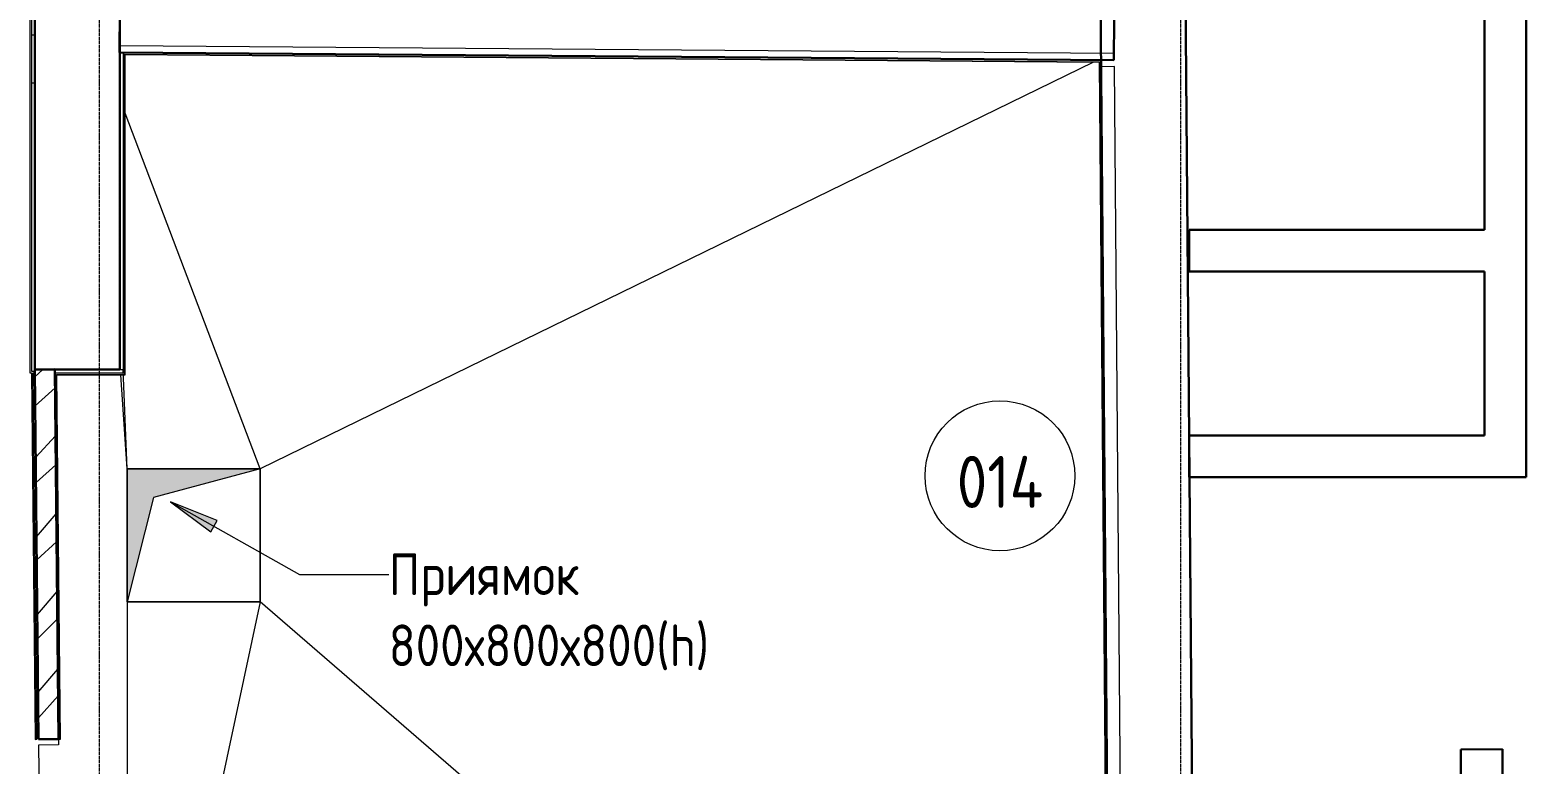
# Model space of a CAD drawing. Header units: millimetres. Extents: x -32 to 417638015, y -35 to 175284279.
# Drawn here: x 416187992 to 416196984, y 175255832 to 175260240 of the extents above; entities that cross this region are included whole.
import ezdxf

# ---------------------------------------------------------------- set-up
doc = ezdxf.new("R2010")
doc.units = ezdxf.units.MM
doc.linetypes.add('ADSK_Линия сетки', pattern=[25, 20, -2.5, 0, -2.5])
for name, color, linetype, lineweight in [('Аннотация', 7, 'Continuous', 18), ('Оси', 253, 'Continuous', 9), ('Перекрытие', 7, 'Continuous', 18), ('Стены внутренние', 7, 'Continuous', 18), ('Стены несущие', 7, 'Continuous', 30), ('Стены отделка', 7, 'Continuous', 30), ('Стены штриховка', 7, 'Continuous', 9), ('ШТРИХОВКА', 252, 'Continuous', 15)]:
    doc.layers.add(name, color=color, linetype=linetype, lineweight=lineweight)
doc.layers.add('Линии', color=7, linetype='Continuous', lineweight=9, true_color=0x00a600)
doc.styles.add('GOST Common', font='GOST_Common.ttf', dxfattribs={"width": 0.9, "height": 349.9999999999996})
doc.styles.add('GOST Common_2', font='GOST_Common.ttf', dxfattribs={"width": 0.9, "height": 249.9999999999997})

# ---------------------------------------------------------------- blocks, each defined once
blk = doc.blocks.new('План подвала')
at = {"layer": 'Аннотация', "lineweight": 9}
blk.add_hatch(color=8, dxfattribs=at).paths.add_polyline_path([(49834.19512784733, 26001.66289091546), (50076.43686982503, 25820.33762335878), (50115.11311523082, 25889.21290836632)])
at = {"layer": 'Стены внутренние', "lineweight": 9}
h = blk.add_hatch(dxfattribs=at)
h.set_pattern_fill('FP_2', color=8, style=0, pattern_type=2)
h.set_pattern_definition([(45, (556.895267267344, 294.7406184339013), (-235.7317231780653, 235.7317231780653), []), (45, (714.049267267344, 294.7406184339013), (-235.7317231780653, 235.7317231780653), [])])
h.paths.add_polyline_path([(49054.47963253476, 23240.56391459761), (49154.47963253489, 23241.55691342981), (49154.47963253489, 23260.5639145976), (49174.28694890256, 23260.5639145976), (49171.49486705613, 23506.73893930639), (49051.84831535626, 23505.55085044506)])
h.paths.add_polyline_path([(49041.22375165443, 24575.49810084877), (49161.21783581183, 24576.68964070322), (49139.17324590877, 26796.69123465022), (49019.16732977451, 26796.69123465109), (49028.79620572554, 25827.01477193588)])
at = {"layer": 'ШТРИХОВКА'}
h = blk.add_hatch(color=8, dxfattribs=at)
h.dxf.hatch_style = 1
h.paths.add_polyline_path([(49573.18726625496, 25400.13545202608), (49573.18726625496, 26200.13545202607), (50373.18726625496, 26200.13545202607), (49731.1828733289, 26028.1108934043)])
at = {"layer": 'Аннотация', "color": 8, "lineweight": 9}
for p, q in [((49834.19512784733, 26001.66289091546), (50076.43686982503, 25820.33762335878)), ((50115.11311523082, 25889.21290836632), (49834.19512784733, 26001.66289091546)), ((49834.19512784733, 26001.66289091546), (50610.26012772424, 25565.87114961381)), ((50076.43686982503, 25820.33762335878), (50115.11311523082, 25889.21290836632)), ((50610.26012772424, 25565.87114961381), (51145.64186065791, 25565.87114961381))]:
    blk.add_line(p, q, dxfattribs=at)
at = {"layer": 'Линии', "color": 8}
for p, q in [((49573.18726625496, 26200.13545202608), (49549.16732977444, 26796.69123465018)), ((49573.18726625496, 26200.13545202608), (50373.18726625497, 26200.13545202608)), ((49573.18726625496, 25400.13545202608), (49573.18726625496, 26200.13545202608)), ((50373.18726625497, 26200.13545202608), (50373.18726625497, 25400.13545202608)), ((49573.18726625496, 25450.13545202608), (49573.18726625496, 23250.13545202608)), ((50373.18726625497, 25400.13545202608), (49573.18726625496, 25400.13545202608))]:
    blk.add_line(p, q, dxfattribs=at)
blk.add_circle((54819.60476547817, 26157.8992407737), 450.0000000000006, dxfattribs=at)
at = {"layer": 'Оси', "color": 8, "linetype": 'ADSK_Линия сетки'}
for p, q in [((49406.46062030581, -4056.756487374826), (49406.46062030588, 44517.73907708542)), ((55906.46062030579, -4056.756487374837), (55906.46062030588, 44517.73907708541))]:
    blk.add_line(p, q, dxfattribs=at)
at = {"layer": 'Перекрытие', "color": 8}
for p, q in [((55382.38961763545, 28641.6296885315), (50373.18726625497, 26200.13545202608)), ((50373.18726625497, 26200.13545202608), (49561.16732977446, 28334.4608276361)), ((49573.18726625496, 26200.13545202608), (49536.14357561854, 26764.69123465019)), ((49573.18726625496, 26200.13545202608), (49573.18726625496, 25400.13545202608)), ((50373.18726625497, 26200.13545202608), (49573.18726625496, 26200.13545202608)), ((50373.18726625497, 25400.13545202608), (50373.18726625497, 26200.13545202608)), ((49573.18726625496, 25400.13545202608), (50373.18726625497, 25400.13545202608)), ((50373.18726625497, 25400.13545202608), (49596.47963253471, 21785.42218109683)), ((54031.79418345711, 22242.76730736949), (50373.18726625497, 25400.13545202608)), ((49161.21783581178, 24576.68964070319), (49161.56536826931, 24541.69136615726)), ((49161.56536826931, 24541.69136615726), (49041.57128411191, 24540.49982630285)), ((49041.57128411191, 24540.49982630285), (49051.50078289867, 23540.54912499111))]:
    blk.add_line(p, q, dxfattribs=at)
at = {"layer": 'Стены несущие', "color": 8}
for p, q in [((55995.3017787682, 21592.90378586534), (55838.95303721684, 40824.84780951038)), ((55363.50089108545, 36573.15700761654), (55490.71988823888, 20924.36695199243)), ((49019.16732977446, 26796.69123465018), (49019.16732977443, 34240.69123465018)), ((49529.16732977446, 26796.69123465018), (49529.16732977446, 34240.69123465018)), ((57731.73526726736, 30619.74061843375), (57731.73526726736, 27635.43964418924)), ((57981.73526726737, 26149.74061843376), (57981.73526726737, 30619.74061843375)), ((49529.16732977446, 28950.12756727899), (49527.181804311, 28700.13545202608)), ((55503.88662906227, 28652.66635643051), (55505.87215452573, 28902.65847168343)), ((49527.181804311, 28700.13545202608), (55503.88662906227, 28652.66635643051)), ((57731.73526726736, 27635.43964418924), (55956.71171401921, 27635.43964418924)), ((55956.71171401921, 27635.43964418924), (55956.71171401921, 27385.43964418926)), ((55956.71171401921, 27385.43964418926), (57731.73526726736, 27385.43964418926)), ((57731.73526726736, 27385.43964418926), (57731.73526726736, 26399.74061843374)), ((49139.16141393187, 26797.88277450457), (49019.16732977446, 26796.69123465018)), ((49139.16141393187, 26797.88277450457), (49161.21783581178, 24576.68964070319)), ((49019.16732977446, 26796.69123465018), (49529.16732977446, 26796.69123465018)), ((49019.16732977446, 26796.69123465018), (49041.22375165437, 24575.49810084874)), ((57731.73526726736, 26399.74061843374), (55956.71171401921, 26399.74061843374)), ((55956.71171401921, 26399.74061843374), (55956.71171401921, 26149.74061843376)), ((55956.71171401921, 26149.74061843376), (57981.73526726737, 26149.74061843376)), ((49041.22375165437, 24575.49810084874), (49161.21783581178, 24576.68964070319)), ((57839.36735726496, 24517.30712095516), (57589.37762116254, 24515.04176370962)), ((57589.37762116254, 24515.04176370962), (57645.94773455836, 18272.34086210694)), ((57898.22344913229, 18022.34086210696), (57839.36735726496, 24517.30712095516))]:
    blk.add_line(p, q, dxfattribs=at)
at = {"layer": 'Стены отделка', "color": 8, "lineweight": 9}
for p, q in [((48989.16732977443, 34240.69123465018), (48989.16732977443, 26776.69123465019)), ((48999.16732977447, 32372.39098924282), (48999.16732977447, 26786.69123465022)), ((48999.16732977447, 28805.43899385858), (49019.16732977446, 28805.43899385858)), ((49529.16812116023, 28740.11967610397), (49528.85043708605, 28700.12093766352)), ((49528.85043708605, 28700.12093766352), (55503.56170156201, 28652.6676756261)), ((49549.16732977444, 28700.11842079014), (49529.16732977446, 28700.11842079014)), ((55503.87938563614, 28692.66641406655), (49529.16812116023, 28740.11967610397)), ((49549.16732977444, 28700.11842079014), (49549.16732977444, 26776.69123465019)), ((49561.16732977444, 26766.69123465022), (49561.16732977444, 28687.86388703522)), ((49561.16732977444, 28687.86388703522), (55415.58704942965, 28641.36602283116)), ((55503.56170156201, 28652.6676756261), (55503.87938563614, 28692.66641406655)), ((55415.58704942965, 28641.36602283116), (55478.06225773599, 20956.49630726588)), ((55490.33567246063, 20922.91323904604), (55427.49065583455, 28653.27185867472)), ((55507.80816654472, 28614.54109155251), (55427.81081005422, 28613.89074200909)), ((55570.33302895112, 20923.56358858945), (55507.80816654472, 28614.54109155251)), ((49019.16732977446, 28515.43592014598), (48999.16732977447, 28515.43592014598)), ((48989.16732977443, 26776.69123465019), (48999.36494351851, 26776.69123465019)), ((48999.36494351855, 26776.69123465019), (49021.22473762814, 24575.29951087305)), ((49031.22424464126, 24575.3988058609), (49009.36543652973, 26776.69123465019)), ((49009.36543652973, 26776.69123465019), (49019.16732977446, 26776.69123465019)), ((49019.16732977446, 26776.69123465019), (49019.16732977446, 26796.69123465018)), ((49139.37184567517, 26776.69123465019), (49549.16732977444, 26776.69123465019)), ((49173.21724422749, 24576.80879468863), (49151.49159714846, 26764.69123465019)), ((49151.49159714843, 26764.69123465019), (49559.16732977444, 26764.69123465019)), ((49529.16732977446, 26796.69123465018), (49549.16732977444, 26796.69123465018)), ((49021.22473762814, 24575.29951087305), (49031.22424464126, 24575.3988058609)), ((49161.21783581178, 24576.68964070319), (49173.21724422749, 24576.80879468863))]:
    blk.add_line(p, q, dxfattribs=at)
at = {"layer": 'Стены штриховка', "color": 8}
for p, q in [((49559.16732977444, 26764.69123465019), (49559.16732977441, 28689.8798348199)), ((49559.16732977444, 28689.8798348199), (55417.57098383048, 28643.35032880504)), ((55417.57098383048, 28643.35032880504), (55480.07874935216, 20954.47585735074)), ((48999.16732977447, 26786.69123465022), (49019.16732977446, 26786.69123465022)), ((49171.21734282489, 24576.78893569103), (49149.47163856954, 26766.69123465022)), ((49149.47163856954, 26766.69123465016), (49561.16732977444, 26766.69123465022)), ((49559.16732977444, 26764.69123465019), (49561.16732977444, 26764.69123465019)), ((49561.16732977444, 26764.69123465019), (49561.16732977444, 26766.69123465022))]:
    blk.add_line(p, q, dxfattribs=at)
at = {"layer": 'ШТРИХОВКА', "color": 8}
blk.add_lwpolyline([(49573.18726625496, 25400.13545202608), (49573.18726625496, 26200.13545202607), (50373.18726625496, 26200.13545202607), (49731.1828733289, 26028.1108934043)], close=True, dxfattribs=at)
at = {"layer": 'Аннотация', "color": 8, "lineweight": 9, "line_spacing_factor": 1.022765581104984}
for s, insert, char_height, width, attachment_point, style in [('014', (54819.60476547817, 26120.95112051506), 312.5000000000001, 520.2111192702771, 5, 'GOST Common'), ('\\pxt1.44,2.88,4.32,5.76,7.2,8.64,10.08,11.52,12.96,14.4,15.84,17.28,18.72,20.16,21.6,23.04,24.48,25.92,27.36,28.8,30.24,31.68,33.12,34.56,36,37.44,38.88,40.32,41.76,43.2,44.64,46.08;{Приямок\\P800х800х800(h)}', (51145.64186065791, 25691.0642931039), 250, 2134.332, 1, 'GOST Common_2')]:
    blk.add_mtext(s, dxfattribs=dict(at, insert=insert, char_height=char_height, width=width, attachment_point=attachment_point, style=style))

msp = doc.modelspace()

# ---------------------------------------------------------------- block references
at = {"layer": 'ШТРИХОВКА'}
msp.add_blockref('План подвала', (416139002.585074, 175231404.8243427), dxfattribs=at)

doc.saveas('drawing.dxf')
